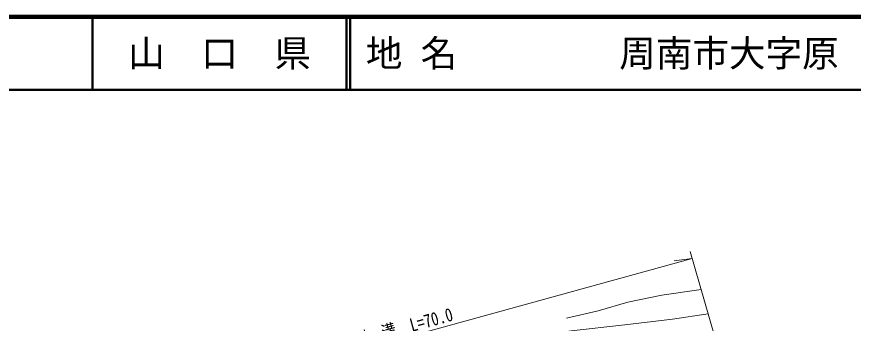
# Model space of a CAD drawing. Units: millimetres at full size, sheet at 1:1000; details may follow other scales. Extents: x 40000 to 680000, y 20000 to 380000.
# Drawn here: x 322647 to 437018, y 338074 to 380000 of the extents above; entities that cross this region are included whole.
import ezdxf
from ezdxf.enums import TextEntityAlignment as Align

# ---------------------------------------------------------------- set-up
doc = ezdxf.new("R2010")
doc.units = ezdxf.units.MM
doc.header["$LTSCALE"] = 1000
doc.linetypes.add('CHAIN', pattern=[18.5, 12, -1.5, 3.5, -1.5])
for name, color, linetype, lineweight in [('M-BGD', 7, 'Continuous', 13), ('M-BMK', 2, 'CHAIN', 13), ('M-STR-HTXT', 7, 'Continuous', 13), ('M-TTL', 2, 'Continuous', 140), ('M-TTL-LINE', 7, 'Continuous', 50)]:
    doc.layers.add(name, color=color, linetype=linetype, lineweight=lineweight)
doc.layers.add('M-TTL-TXT', color=7, linetype='Continuous')
doc.styles.add('ＭＳ ゴシック', font='')
doc.styles.get('ＭＳ ゴシック').set_extended_font_data('MS Gothic')

msp = doc.modelspace()

# ---------------------------------------------------------------- linework, layer by layer
at = {"layer": 'M-BGD'}
for points in [[(416231, 342682), (410838, 341896), (406219, 340953), (402122, 339789), (397815, 338785)], [(417195, 339373), (412314, 338656), (405798, 337858), (398466, 337020), (395902, 336675), (390587, 335520), (386469, 334246), (382847, 332918), (380477, 332257), (378445, 331704), (375756, 331118), (373336, 330699), (371342, 330382), (368017, 330009), (365781, 329942)]]:
    msp.add_lwpolyline(points, dxfattribs=at)
at = {"layer": 'M-BMK'}
msp.add_line((414713, 347895), (426087, 308831), dxfattribs=at)
at = {"layer": 'M-STR-HTXT'}
msp.add_line((414987, 346954), (412553, 346636), dxfattribs=at)
msp.add_lwpolyline([(414987, 346954), (356961, 330924), (355482, 330453), (352099, 329088), (347710, 326862), (344862, 325025)], dxfattribs=at)
at = {"layer": 'M-TTL'}
msp.add_line((680000, 380000), (40000, 380000), dxfattribs=at)
at = {"layer": 'M-TTL-LINE'}
for p, q in [((333000, 380000), (333000, 370000)), ((367750, 380000), (367750, 370000)), ((368250, 380000), (368250, 370000)), ((40000, 370000), (680000, 370000))]:
    msp.add_line(p, q, dxfattribs=at)

# ---------------------------------------------------------------- texts
at = {"layer": 'M-STR-HTXT', "style": 'ＭＳ ゴシック', "width": 0.8}
msp.add_text('側\u3000溝\u3000L=70.0', height=1833, rotation=15.442, dxfattribs=at).set_placement((375852, 336089), align=Align.BOTTOM_CENTER)
at = {"layer": 'M-TTL-TXT', "style": 'ＭＳ ゴシック'}
msp.add_text('山\u3000口\u3000県', height=3666, dxfattribs=at).set_placement((350375, 375000), align=Align.MIDDLE_CENTER)
for s, p in [('地 名', (370380, 375000)), ('周南市大字原', (405024, 375000))]:
    msp.add_text(s, height=3666, dxfattribs=at).set_placement(p, align=Align.MIDDLE_LEFT)

doc.saveas('drawing.dxf')
